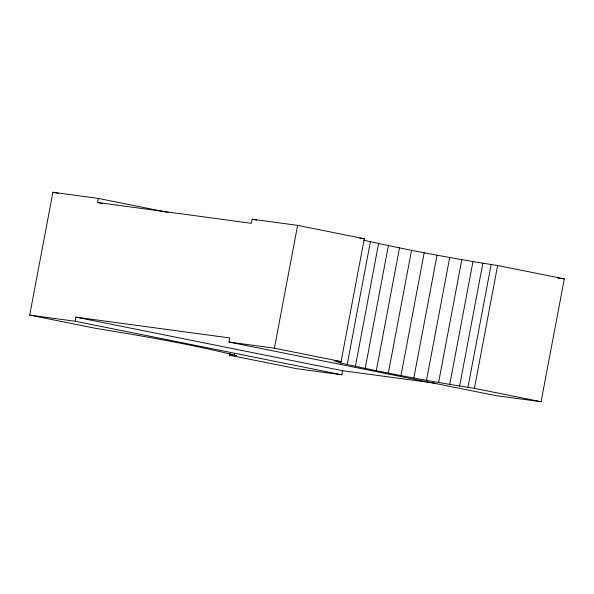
<?xml version="1.0" encoding="UTF-8"?>
<svg xmlns="http://www.w3.org/2000/svg" width="594" height="594" viewBox="0 0 594 594"><rect width="100%" height="100%" fill="white"/><g stroke="black" fill="none" stroke-linecap="round" stroke-linejoin="round"><path stroke-width="0.89" d="M230.049 353.437L229.707 355.257L236.509 355.591C190.347 344.112 143.317 336.093 96.369 328.482L29.7 315.095L52.911 192.27L98.359 198.418L168.199 212.437M29.7 315.095L75.148 321.243L75.921 317.151L229.744 337.949L228.972 342.04L495.641 395.582L541.089 401.73L564.3 278.905L497.631 265.518C452.836 258.561 408.249 250.141 364.003 240.266M102.116 203.423L97.579 202.509L98.359 198.418M541.089 401.73L474.42 388.342C429.625 381.393 385.038 372.965 340.8 363.097L364.293 238.743L297.624 225.356L252.175 219.216L251.403 223.307L97.579 202.509M234.155 355.791L234.504 353.972M228.972 342.04L274.413 348.188L297.624 225.356M229.707 355.257L296.376 368.644L341.825 374.784L342.597 370.693L435.075 383.197M347.171 364.582L370.381 241.751M355.383 366.387L378.593 243.555M365.191 368.443L388.402 245.619M376.292 370.708L399.502 247.876M388.342 373.091L411.553 250.267M400.987 375.542L424.198 252.71M413.84 377.97L437.05 255.138M426.507 380.301L449.717 257.477M438.602 382.477L461.813 259.652M449.762 384.422L472.965 261.598M459.637 386.085L482.848 263.253M467.946 387.399L491.156 264.575M474.42 388.342L497.631 265.518M359.845 238.209L364.293 238.743M557.937 278.044L564.3 278.905M252.175 219.216L256.712 220.122M52.911 192.27L58.316 193.354M274.413 348.188L341.082 361.575L334.348 360.929L340.8 363.097M75.921 317.151L342.597 370.693M75.148 321.243L341.825 374.784"/></g></svg>
